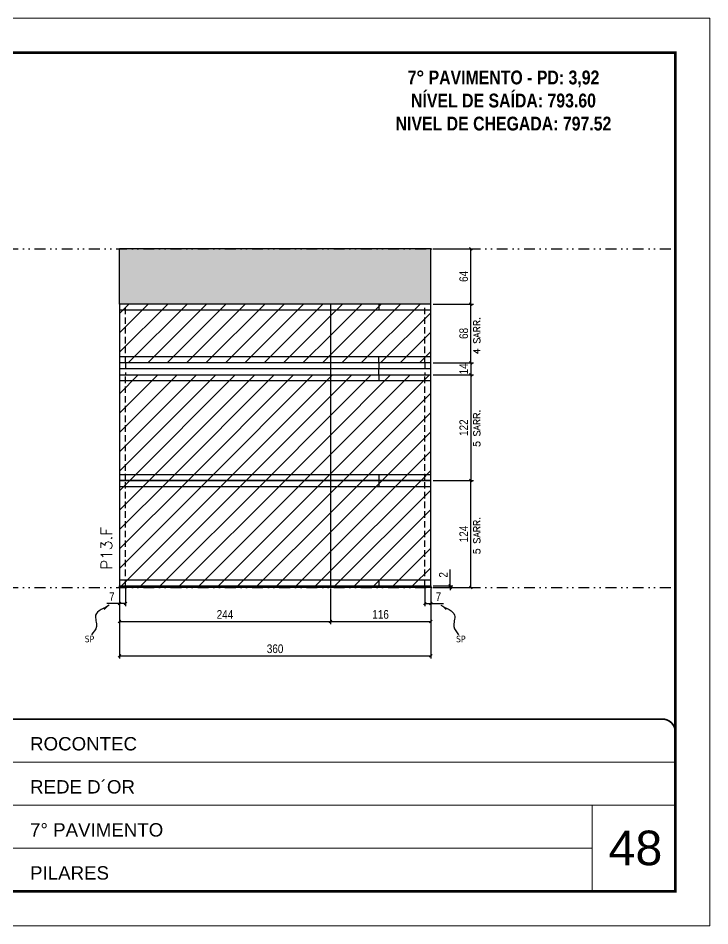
# Model space of a CAD drawing. Extents: x 28748 to 35002, y 14885 to 43501.
# Drawn here: x 34202 to 35002, y 29816 to 30866 of the extents above; entities that cross this region are included whole.
import ezdxf

# ---------------------------------------------------------------- set-up
doc = ezdxf.new("R2010")
doc.units = 0
for name, pattern in [('CONTINUO', [0]), ('DASHED', [0.75, 0.5, -0.25]), ('DIVIDE2', [0.625, 0.25, -0.125, 0, -0.125, 0, -0.125]), ('HIDDEN', [0.375, 0.25, -0.125])]:
    doc.linetypes.add(name, pattern=pattern)
for name, color, linetype, lineweight in [('CARIMBO', 255, 'Continuous', 9), ('Folhas', 255, 'Continuous', 9), ('Hachura', 251, 'Continuous', 9), ('SARRAFO DE PRESSAO', 251, 'DASHED', 9), ('Texto Seção', 7, 'Continuous', 15)]:
    doc.layers.add(name, color=color, linetype=linetype, lineweight=lineweight)
for name, color, linetype in [('COTA', 241, 'Continuous'), ('NOMENCLATURA', 7, 'Continuous'), ('Nível', 160, 'Continuous'), ('Painéis', 200, 'Continuous'), ('SARR_2.2x7', 40, 'Continuous'), ('Sarrafo de Pressão', 42, 'HIDDEN'), ('texto', 7, 'Continuous')]:
    doc.layers.add(name, color=color, linetype=linetype)
doc.styles.add('ARIAL', font='arial.ttf')
doc.styles.add('COTA TECNICA', font='techl___.ttf', dxfattribs={"height": 10})
doc.styles.add('COTA TECNICA-50', font='techl___.ttf', dxfattribs={"height": 10})
doc.styles.add('REGUA-120', font='ROMANS.shx', dxfattribs={"height": 15})
doc.styles.add('ROMANC', font='techb___.ttf', dxfattribs={"height": 2.5})
doc.styles.add('ROMANS', font='romans.shx')
doc.styles.get("Standard").update_dxf_attribs({"font": 'arial.ttf'})
doc.dimstyles.new('COTA PAINEL-50', dxfattribs={"dimtxt": 10, "dimasz": 3, "dimexe": 3, "dimexo": 3, "dimgap": 3, "dimtad": 1, "dimdec": 1, "dimzin": 12, "dimdsep": 46, "dimtxsty": 'COTA TECNICA-50', "dimblk1": 'OBLIQUE', "dimblk2": 'OBLIQUE', "dimsah": 1, "dimcen": 0.9, "dimclrd": 4, "dimclre": 4, "dimclrt": 240, "dimadec": 1, "dimazin": 3, "dimtfac": 1, "dimtdec": 1, "dimtmove": 0, "dimatfit": 3, "dimfxl": 1, "dimtolj": 1, "dimtzin": 12, "dimarcsym": 0})
doc.dimstyles.new('PAINEL', dxfattribs={"dimtxt": 10, "dimasz": 3, "dimexe": 3, "dimexo": 3, "dimgap": 3, "dimtad": 1, "dimdec": 1, "dimzin": 12, "dimdsep": 46, "dimtxsty": 'COTA TECNICA', "dimblk1": 'OBLIQUE', "dimblk2": 'OBLIQUE', "dimsah": 1, "dimcen": 0.9, "dimclrd": 4, "dimclre": 4, "dimclrt": 240, "dimadec": 1, "dimazin": 3, "dimtfac": 1, "dimtdec": 1, "dimtmove": 0, "dimatfit": 3, "dimfxl": 1, "dimtolj": 1, "dimtzin": 12, "dimarcsym": 0})
doc.dimstyles.get("Standard").update_dxf_attribs({"dimtxt": 0.18, "dimasz": 0.18, "dimexe": 0.18, "dimexo": 0.0625, "dimgap": 0.09, "dimtad": 0, "dimtih": 1, "dimtoh": 1, "dimdec": 4, "dimzin": 0, "dimdsep": 46, "dimtxsty": 'Standard', "dimcen": 0.09, "dimadec": 0, "dimazin": 0, "dimtfac": 1, "dimtdec": 4, "dimtofl": 0, "dimtmove": 0, "dimatfit": 3, "dimfxl": 1, "dimtolj": 1, "dimtzin": 0, "dimarcsym": 0})
pattern_1 = [(45, (-100272.658, -2076.637), (-11.2253202, 11.2253202), [])]

# ---------------------------------------------------------------- blocks, each defined once
blk = doc.blocks.new('9999999999')
at = {"color": 30, "linetype": 'CONTINUO'}
for p, q in [((98564.6, 34379.6), (99584, 34379.6)), ((98564.6, 34329.8), (99488, 34329.8)), ((99584, 34329.8), (99488, 34329.8)), ((99488, 34329.8), (99488, 34230.2)), ((98564.6, 34280), (99488, 34280))]:
    blk.add_line(p, q, dxfattribs=at)
at = {"color": 30, "linetype": 'CONTINUO', "const_width": 2}
blk.add_lwpolyline([(99584, 34230.2), (99584, 34414.4, 0.414214), (99569, 34429.4), (98229, 34429.4, 0.414214), (98214, 34414.4), (98214, 34245.2, 0.414214), (98229, 34230.2), (99584, 34230.2)], format="xyb", dxfattribs=at)
at = {"layer": 'Folhas'}
blk.add_lwpolyline([(98139, 34190.2), (99624, 34190.2), (99624, 35240.2), (98139, 35240.2)], close=True, dxfattribs=at)
at = {"layer": 'Folhas', "color": 30, "const_width": 3}
blk.add_lwpolyline([(98214, 34230.2), (99584, 34230.2), (99584, 35200.2), (98214, 35200.2)], close=True, dxfattribs=at)
at = {"color": 7, "linetype": 'Continuous', "ltscale": 5, "style": 'ARIAL'}
for s, height, p in [('ROCONTEC', 15.48, (98837.7, 34393.1)), ('REDE D´OR', 15.48, (98837.7, 34343.3)), ('7° PAVIMENTO', 15.483, (98837.7, 34293.5)), ('PILARES', 15.48, (98837.7, 34243.7))]:
    blk.add_text(s, height=height, dxfattribs=at).set_placement(p)
blk = doc.blocks.new('_Oblique')
at = {"color": 0, "linetype": 'ByBlock', "lineweight": -2}
blk.add_line((-0.5, -0.5), (0.5, 0.5), dxfattribs=at)
blk = doc.blocks.new('*D866')
at = {"layer": 'COTA', "color": 4, "lineweight": -2, "transparency": 16777216}
for p, q in [((34319, 30206.7), (34319, 30125.7)), ((34679, 30206.7), (34679, 30125.7)), ((34319, 30128.7), (34679, 30128.7))]:
    blk.add_line(p, q, dxfattribs=at)
at = {"layer": 'Defpoints', "color": 0, "transparency": 16777216}
for p in [(34319, 30209.7), (34679, 30209.7), (34679, 30128.7)]:
    blk.add_point(p, dxfattribs=at)
at = {"layer": 'COTA', "color": 4, "lineweight": -2, "transparency": 16777216, "xscale": 3, "yscale": 3, "zscale": 3, "rotation": 180}
blk.add_blockref('_Oblique', (34319, 30128.7), dxfattribs=at)
at = {"layer": 'COTA', "color": 4, "lineweight": -2, "transparency": 16777216, "xscale": 3, "yscale": 3, "zscale": 3}
blk.add_blockref('_Oblique', (34679, 30128.7), dxfattribs=at)
at = {"layer": 'COTA', "color": 240, "transparency": 16777216, "insert": (34499, 30136.9), "char_height": 10, "attachment_point": 5, "style": 'COTA TECNICA'}
blk.add_mtext('\\A1;360', dxfattribs=at)
blk = doc.blocks.new('*D867')
at = {"layer": 'COTA', "color": 4, "lineweight": -2, "transparency": 16777216}
for p, q in [((34682, 30535.7), (34728.3, 30535.7)), ((34725.3, 30467.7), (34725.3, 30535.7)), ((34682, 30467.7), (34728.3, 30467.7))]:
    blk.add_line(p, q, dxfattribs=at)
at = {"layer": 'Defpoints', "color": 0, "transparency": 16777216}
for p in [(34679, 30535.7), (34725.3, 30535.7), (34679, 30467.7)]:
    blk.add_point(p, dxfattribs=at)
at = {"layer": 'COTA', "color": 4, "lineweight": -2, "transparency": 16777216, "xscale": 3, "yscale": 3, "zscale": 3}
for p, rotation in [((34725.3, 30535.7), 90), ((34725.3, 30467.7), 270)]:
    blk.add_blockref('_Oblique', p, dxfattribs=dict(at, rotation=rotation))
at = {"layer": 'COTA', "color": 240, "transparency": 16777216, "insert": (34717.2, 30501.7), "char_height": 10, "attachment_point": 5, "rotation": 90, "style": 'COTA TECNICA'}
blk.add_mtext('\\A1;68', dxfattribs=at)
blk = doc.blocks.new('*D868')
at = {"layer": 'COTA', "color": 4, "lineweight": -2, "transparency": 16777216}
for p, q in [((34319, 30204.7), (34319, 30186.2)), ((34326, 30206.7), (34326, 30186.2)), ((34319, 30189.2), (34304.3, 30189.2)), ((34326, 30189.2), (34319, 30189.2))]:
    blk.add_line(p, q, dxfattribs=at)
at = {"layer": 'Defpoints', "color": 0, "transparency": 16777216}
for p in [(34326, 30209.7), (34319, 30207.7), (34319, 30189.2)]:
    blk.add_point(p, dxfattribs=at)
at = {"layer": 'COTA', "color": 4, "lineweight": -2, "transparency": 16777216, "xscale": 3, "yscale": 3, "zscale": 3, "rotation": 180}
blk.add_blockref('_Oblique', (34319, 30189.2), dxfattribs=at)
at = {"layer": 'COTA', "color": 4, "lineweight": -2, "transparency": 16777216, "xscale": 3, "yscale": 3, "zscale": 3}
blk.add_blockref('_Oblique', (34326, 30189.2), dxfattribs=at)
at = {"layer": 'COTA', "color": 240, "transparency": 16777216, "insert": (34310.2, 30197.3), "char_height": 10, "attachment_point": 5, "style": 'COTA TECNICA-50'}
blk.add_mtext('\\A1;7', dxfattribs=at)
blk = doc.blocks.new('*D869')
at = {"layer": 'COTA', "color": 4, "lineweight": -2, "transparency": 16777216}
for p, q in [((34672, 30206.7), (34672, 30186.2)), ((34679, 30204.7), (34679, 30186.2)), ((34672, 30189.2), (34679, 30189.2)), ((34679, 30189.2), (34693.8, 30189.2))]:
    blk.add_line(p, q, dxfattribs=at)
at = {"layer": 'Defpoints', "color": 0, "transparency": 16777216}
for p in [(34672, 30209.7), (34679, 30207.7), (34679, 30189.2)]:
    blk.add_point(p, dxfattribs=at)
at = {"layer": 'COTA', "color": 4, "lineweight": -2, "transparency": 16777216, "xscale": 3, "yscale": 3, "zscale": 3, "rotation": 180}
blk.add_blockref('_Oblique', (34672, 30189.2), dxfattribs=at)
at = {"layer": 'COTA', "color": 4, "lineweight": -2, "transparency": 16777216, "xscale": 3, "yscale": 3, "zscale": 3}
blk.add_blockref('_Oblique', (34679, 30189.2), dxfattribs=at)
at = {"layer": 'COTA', "color": 240, "transparency": 16777216, "insert": (34687.9, 30197.3), "char_height": 10, "attachment_point": 5, "style": 'COTA TECNICA-50'}
blk.add_mtext('\\A1;7', dxfattribs=at)
blk = doc.blocks.new('*D870')
at = {"layer": 'COTA', "color": 4, "lineweight": -2, "transparency": 16777216}
for p, q in [((34682, 30331.7), (34728.3, 30331.7)), ((34725.3, 30207.7), (34725.3, 30331.7)), ((34682, 30207.7), (34728.3, 30207.7))]:
    blk.add_line(p, q, dxfattribs=at)
at = {"layer": 'Defpoints', "color": 0, "transparency": 16777216}
for p in [(34679, 30331.7), (34725.3, 30331.7), (34679, 30207.7)]:
    blk.add_point(p, dxfattribs=at)
at = {"layer": 'COTA', "color": 4, "lineweight": -2, "transparency": 16777216, "xscale": 3, "yscale": 3, "zscale": 3}
for p, rotation in [((34725.3, 30331.7), 90), ((34725.3, 30207.7), 270)]:
    blk.add_blockref('_Oblique', p, dxfattribs=dict(at, rotation=rotation))
at = {"layer": 'COTA', "color": 240, "transparency": 16777216, "insert": (34717.2, 30269.7), "char_height": 10, "attachment_point": 5, "rotation": 90, "style": 'COTA TECNICA-50'}
blk.add_mtext('\\A1;124', dxfattribs=at)
blk = doc.blocks.new('*D871')
at = {"layer": 'COTA', "color": 4, "lineweight": -2, "transparency": 16777216}
for p, q in [((34701.6, 30209.7), (34701.6, 30228.5)), ((34682, 30209.7), (34704.6, 30209.7)), ((34701.6, 30207.7), (34701.6, 30209.7)), ((34682, 30207.7), (34704.6, 30207.7)), ((34701.6, 30207.7), (34701.6, 30204.7))]:
    blk.add_line(p, q, dxfattribs=at)
at = {"layer": 'Defpoints', "color": 0, "transparency": 16777216}
for p in [(34679, 30209.7), (34679, 30207.7), (34701.6, 30207.7)]:
    blk.add_point(p, dxfattribs=at)
at = {"layer": 'COTA', "color": 4, "lineweight": -2, "transparency": 16777216, "xscale": 3, "yscale": 3, "zscale": 3}
for p, rotation in [((34701.6, 30209.7), 270), ((34701.6, 30207.7), 90)]:
    blk.add_blockref('_Oblique', p, dxfattribs=dict(at, rotation=rotation))
at = {"layer": 'COTA', "color": 240, "transparency": 16777216, "insert": (34693.6, 30222.4), "char_height": 10, "attachment_point": 5, "rotation": 90, "style": 'COTA TECNICA-50'}
blk.add_mtext('\\A1;2', dxfattribs=at)
blk = doc.blocks.new('*D872')
at = {"layer": 'COTA', "color": 4, "linetype": 'ByBlock', "lineweight": -2, "transparency": 16777216}
for p, q in [((34682, 30453.7), (34728.3, 30453.7)), ((34725.3, 30453.7), (34725.3, 30331.7)), ((34682, 30331.7), (34728.3, 30331.7))]:
    blk.add_line(p, q, dxfattribs=at)
at = {"layer": 'Defpoints', "color": 0, "linetype": 'ByBlock', "transparency": 16777216}
for p in [(34679, 30453.7), (34679, 30331.7), (34725.3, 30331.7)]:
    blk.add_point(p, dxfattribs=at)
at = {"layer": 'COTA', "color": 4, "linetype": 'ByBlock', "lineweight": -2, "transparency": 16777216, "xscale": 3, "yscale": 3, "zscale": 3}
for p, rotation in [((34725.3, 30453.7), 90), ((34725.3, 30331.7), 270)]:
    blk.add_blockref('_Oblique', p, dxfattribs=dict(at, rotation=rotation))
at = {"layer": 'COTA', "color": 240, "linetype": 'ByBlock', "transparency": 16777216, "insert": (34717.2, 30392.7), "char_height": 10, "attachment_point": 5, "rotation": 90, "style": 'COTA TECNICA'}
blk.add_mtext('\\A1;122', dxfattribs=at)
blk = doc.blocks.new('*D873')
at = {"layer": 'COTA', "color": 4, "linetype": 'ByBlock', "lineweight": -2, "transparency": 16777216}
for p, q in [((34319, 30204.7), (34319, 30165.5)), ((34563, 30206.7), (34563, 30165.5)), ((34319, 30168.5), (34563, 30168.5))]:
    blk.add_line(p, q, dxfattribs=at)
at = {"layer": 'Defpoints', "color": 0, "linetype": 'ByBlock', "transparency": 16777216}
for p in [(34563, 30209.7), (34319, 30207.7), (34563, 30168.5)]:
    blk.add_point(p, dxfattribs=at)
at = {"layer": 'COTA', "color": 4, "linetype": 'ByBlock', "lineweight": -2, "transparency": 16777216, "xscale": 3, "yscale": 3, "zscale": 3, "rotation": 180}
blk.add_blockref('_Oblique', (34319, 30168.5), dxfattribs=at)
at = {"layer": 'COTA', "color": 4, "linetype": 'ByBlock', "lineweight": -2, "transparency": 16777216, "xscale": 3, "yscale": 3, "zscale": 3}
blk.add_blockref('_Oblique', (34563, 30168.5), dxfattribs=at)
at = {"layer": 'COTA', "color": 240, "linetype": 'ByBlock', "transparency": 16777216, "insert": (34441, 30176.6), "char_height": 10, "attachment_point": 5, "style": 'COTA TECNICA'}
blk.add_mtext('\\A1;244', dxfattribs=at)
blk = doc.blocks.new('*D874')
at = {"layer": 'COTA', "color": 4, "linetype": 'ByBlock', "lineweight": -2, "transparency": 16777216}
for p, q in [((34563, 30206.7), (34563, 30165.5)), ((34679, 30204.7), (34679, 30165.5)), ((34563, 30168.5), (34679, 30168.5))]:
    blk.add_line(p, q, dxfattribs=at)
at = {"layer": 'Defpoints', "color": 0, "linetype": 'ByBlock', "transparency": 16777216}
for p in [(34563, 30209.7), (34679, 30207.7), (34679, 30168.5)]:
    blk.add_point(p, dxfattribs=at)
at = {"layer": 'COTA', "color": 4, "linetype": 'ByBlock', "lineweight": -2, "transparency": 16777216, "xscale": 3, "yscale": 3, "zscale": 3, "rotation": 180}
blk.add_blockref('_Oblique', (34563, 30168.5), dxfattribs=at)
at = {"layer": 'COTA', "color": 4, "linetype": 'ByBlock', "lineweight": -2, "transparency": 16777216, "xscale": 3, "yscale": 3, "zscale": 3}
blk.add_blockref('_Oblique', (34679, 30168.5), dxfattribs=at)
at = {"layer": 'COTA', "color": 240, "linetype": 'ByBlock', "transparency": 16777216, "insert": (34621, 30176.6), "char_height": 10, "attachment_point": 5, "style": 'COTA TECNICA'}
blk.add_mtext('\\A1;116', dxfattribs=at)
blk = doc.blocks.new('*D2115')
at = {"layer": 'COTA', "color": 4, "lineweight": -2, "transparency": 16777216}
for p, q in [((34682, 30599.7), (34728.3, 30599.7)), ((34725.3, 30535.7), (34725.3, 30599.7)), ((34682, 30535.7), (34728.3, 30535.7))]:
    blk.add_line(p, q, dxfattribs=at)
at = {"layer": 'Defpoints', "color": 0, "transparency": 16777216}
for p in [(34679, 30599.7), (34725.3, 30599.7), (34679, 30535.7)]:
    blk.add_point(p, dxfattribs=at)
at = {"layer": 'COTA', "color": 4, "lineweight": -2, "transparency": 16777216, "xscale": 3, "yscale": 3, "zscale": 3}
for p, rotation in [((34725.3, 30599.7), 90), ((34725.3, 30535.7), 270)]:
    blk.add_blockref('_Oblique', p, dxfattribs=dict(at, rotation=rotation))
at = {"layer": 'COTA', "color": 240, "transparency": 16777216, "insert": (34717.2, 30567.7), "char_height": 10, "attachment_point": 5, "rotation": 90, "style": 'COTA TECNICA-50'}
blk.add_mtext('\\A1;64', dxfattribs=at)
blk = doc.blocks.new('*D2557')
at = {"layer": 'COTA', "color": 4, "lineweight": -2, "transparency": 16777216}
for p, q in [((34682, 30467.7), (34728.3, 30467.7)), ((34725.3, 30467.7), (34725.3, 30453.7)), ((34682, 30453.7), (34728.3, 30453.7))]:
    blk.add_line(p, q, dxfattribs=at)
at = {"layer": 'Defpoints', "color": 0, "transparency": 16777216}
for p in [(34679, 30467.7), (34679, 30453.7), (34725.3, 30453.7)]:
    blk.add_point(p, dxfattribs=at)
at = {"layer": 'COTA', "color": 4, "lineweight": -2, "transparency": 16777216, "xscale": 3, "yscale": 3, "zscale": 3}
for p, rotation in [((34725.3, 30467.7), 90), ((34725.3, 30453.7), 270)]:
    blk.add_blockref('_Oblique', p, dxfattribs=dict(at, rotation=rotation))
at = {"layer": 'COTA', "color": 240, "transparency": 16777216, "insert": (34717.2, 30460.7), "char_height": 10, "attachment_point": 5, "rotation": 90, "style": 'COTA TECNICA'}
blk.add_mtext('\\A1;14', dxfattribs=at)

msp = doc.modelspace()

# ---------------------------------------------------------------- hatches: boundary and pattern name
at = {"layer": 'COTA', "linetype": 'ByBlock'}
h = msp.add_hatch(dxfattribs=at)
h.set_pattern_fill('AR-CONC', color=256, scale=0.03)
h.set_pattern_definition([(50, (28982.8086, 33267.16), (5.46554, -0.4781726), [0.5715, -6.2865]), (355, (28982.8086, 33267.16), (-1.0573026, 5.7317054), [0.4572, -5.0292175]), (100.45144, (28983.264, 33267.12), (4.4082374, 5.2535326), [0.4857003, -5.3427073]), (46.1842, (28982.8086, 33268.684), (8.132371, -1.26127), [0.85725, -9.42975]), (96.63556, (28983.486, 33268.579), (7.122124, 7.422784), [0.728551, -8.014068]), (351.18415, (28982.809, 33268.684), (7.122124, 7.422784), [0.685799, -7.543792]), (21, (28983.5706, 33268.303), (4.5484317, -3.067956), [0.5715, -6.2865]), (326, (28983.5706, 33268.303), (1.854061, 5.525639), [0.4572, -5.0292]), (71.451445, (28983.9496, 33268.0473), (6.4024926, 2.457683), [0.4857003, -5.342698]), (37.5, (28982.8086, 33267.16), (0.0926581, 2.53665117), [0, -4.96824, 0, -5.1054, 0, -5.04825]), (7.5, (28982.8086, 33267.16), (2.0045899, 3.0054172), [0, -2.91084, 0, -4.85394, 0, -1.92405]), (327.5, (28981.1093, 33267.16), (4.06771786, -0.1718623), [0, -1.905, 0, -5.9436, 0, -7.8867]), (317.5, (28980.3473, 33267.16), (4.4438754, 0.7627947), [0, -2.4765, 0, -3.94716, 0, -5.6007])])
h.paths.add_polyline_path([(34679.05, 30535.7), (34679.05, 30599.7), (34319.05, 30599.7), (34319.05, 30535.7)])
at = {"layer": 'Hachura'}
h = msp.add_hatch(dxfattribs=at)
h.set_pattern_fill('ANSI31', color=256, scale=5)
h.paths.add_polyline_path([(34563.05, 30535.7), (34319.05, 30535.7), (34319.05, 30529.7), (34319.05, 30467.7), (34563.05, 30467.7)])
h = msp.add_hatch(dxfattribs=at)
h.set_pattern_fill('ANSI31', color=256, scale=5)
h.paths.add_polyline_path([(34679.05, 30529.7), (34679.05, 30535.7), (34563.05, 30535.7), (34563.05, 30467.7), (34679.05, 30467.7)])
at = {"layer": 'Hachura', "linetype": 'ByBlock'}
h = msp.add_hatch(dxfattribs=at)
h.set_pattern_fill('ANSI31', color=256, scale=5)
h.set_pattern_definition(pattern_1)
h.paths.add_polyline_path([(34563.05, 30453.7), (34319.05, 30453.7), (34319.05, 30331.7), (34563.05, 30331.7)])
h = msp.add_hatch(dxfattribs=at)
h.set_pattern_fill('ANSI31', color=256, scale=5)
h.set_pattern_definition(pattern_1)
h.paths.add_polyline_path([(34563.05, 30331.7), (34679.05, 30331.7), (34679.05, 30453.7), (34563.05, 30453.7)])
h = msp.add_hatch(dxfattribs=at)
h.set_pattern_fill('ANSI31', color=256, scale=5)
h.set_pattern_definition(pattern_1)
h.paths.add_polyline_path([(34319.05, 30331.7), (34319.05, 30209.7), (34563.05, 30209.7), (34563.05, 30331.7)])
h = msp.add_hatch(dxfattribs=at)
h.set_pattern_fill('ANSI31', color=256, scale=5)
h.set_pattern_definition(pattern_1)
h.paths.add_polyline_path([(34679.05, 30331.7), (34563.05, 30331.7), (34563.05, 30209.7), (34679.05, 30209.7)])

# ---------------------------------------------------------------- linework, layer by layer
at = {"layer": 'COTA', "linetype": 'ByBlock'}
for p, q in [((34319.05, 30535.7), (34319.05, 30599.7)), ((34679.05, 30599.7), (34319.05, 30599.7)), ((34679.05, 30535.7), (34679.05, 30599.7))]:
    msp.add_line(p, q, dxfattribs=at)
at = {"layer": 'Nível', "color": 4, "linetype": 'DIVIDE2', "ltscale": 50}
for p, q in [((33591.84, 30599.7), (34961.84, 30599.7)), ((33591.84, 30207.7), (34961.84, 30207.7))]:
    msp.add_line(p, q, dxfattribs=at)
at = {"layer": 'Painéis'}
for p, q in [((34679.05, 30535.7), (34319.05, 30535.7)), ((34319.05, 30535.7), (34319.05, 30529.7)), ((34679.05, 30535.7), (34319.05, 30535.7)), ((34563.05, 30535.7), (34563.05, 30331.7)), ((34679.05, 30529.7), (34679.05, 30535.7)), ((34319.05, 30529.7), (34319.05, 30467.7)), ((34679.05, 30467.7), (34679.05, 30529.7)), ((34679.05, 30467.7), (34319.05, 30467.7)), ((34319.05, 30467.7), (34319.05, 30453.7)), ((34679.05, 30453.7), (34679.05, 30467.7)), ((34319.05, 30453.7), (34319.05, 30331.7)), ((34319.05, 30453.7), (34679.05, 30453.7)), ((34679.05, 30331.7), (34679.05, 30453.7)), ((34679.05, 30331.7), (34319.05, 30331.7)), ((34319.05, 30331.7), (34319.05, 30209.7)), ((34319.05, 30331.7), (34679.05, 30331.7)), ((34563.05, 30331.7), (34563.05, 30207.7)), ((34679.05, 30209.7), (34679.05, 30331.7)), ((34319.05, 30209.7), (34679.05, 30209.7)), ((34319.05, 30209.7), (34679.05, 30209.7)), ((34319.05, 30207.7), (34319.05, 30209.7)), ((34679.05, 30209.7), (34679.05, 30207.7)), ((34679.05, 30207.7), (34319.05, 30207.7))]:
    msp.add_line(p, q, dxfattribs=at)
at = {"layer": 'SARR_2.2x7'}
for p, q in [((34619.05, 30535.7), (34619.05, 30528.7)), ((34619.05, 30528.7), (34319.05, 30528.7)), ((34679.05, 30528.7), (34619.05, 30528.7)), ((34619.05, 30474.7), (34319.05, 30474.7)), ((34679.05, 30474.7), (34619.05, 30474.7)), ((34619.05, 30467.7), (34619.05, 30474.7)), ((34619.05, 30460.7), (34319.05, 30460.7)), ((34619.05, 30467.7), (34619.05, 30460.7)), ((34679.05, 30460.7), (34619.05, 30460.7)), ((34619.05, 30453.7), (34619.05, 30460.7)), ((34619.05, 30453.7), (34619.05, 30446.7)), ((34619.05, 30446.7), (34319.05, 30446.7)), ((34679.05, 30446.7), (34619.05, 30446.7)), ((34319.05, 30338.7), (34619.05, 30338.7)), ((34619.05, 30338.7), (34679.05, 30338.7)), ((34619.05, 30338.7), (34619.05, 30331.7)), ((34319.05, 30324.7), (34619.05, 30324.7)), ((34619.05, 30331.7), (34619.05, 30324.7)), ((34619.05, 30324.7), (34679.05, 30324.7)), ((34319.05, 30216.7), (34619.05, 30216.7)), ((34619.05, 30216.7), (34679.05, 30216.7)), ((34619.05, 30216.7), (34619.05, 30209.7))]:
    msp.add_line(p, q, dxfattribs=at)
at = {"layer": 'Sarrafo de Pressão', "ltscale": 30}
for p, q in [((34326.05, 30467.7), (34326.05, 30535.7)), ((34672.05, 30467.7), (34672.05, 30535.7)), ((34326.05, 30467.7), (34326.05, 30453.7)), ((34672.05, 30467.7), (34672.05, 30453.7)), ((34326.05, 30331.7), (34326.05, 30453.7)), ((34672.05, 30331.7), (34672.05, 30453.7)), ((34326.05, 30209.7), (34326.05, 30331.7)), ((34672.05, 30209.7), (34672.05, 30331.7))]:
    msp.add_line(p, q, dxfattribs=at)

# ---------------------------------------------------------------- block references
at = {"layer": 'SARRAFO DE PRESSAO', "color": 6, "linetype": 'ByBlock'}
msp.add_blockref('9999999999', (-64622.14, -4373.79), dxfattribs=at)

# ---------------------------------------------------------------- texts
at = {"layer": 'CARIMBO', "style": 'ARIAL'}
msp.add_text('48', height=40, dxfattribs=at).set_placement((34884.7, 29886.56))
at = {"layer": 'NOMENCLATURA', "color": 2, "insert": (34763.17, 30832.48), "char_height": 16, "attachment_point": 2, "style": 'ROMANC'}
msp.add_mtext_dynamic_manual_height_columns('\\P7° PAVIMENTO - PD: 3,92\\PNÍVEL DE SAÍDA: 793.60\\PNIVEL DE CHEGADA: 797.52', width=300.2766, gutter_width=1, heights=[0], dxfattribs=at)
at = {"layer": 'texto', "color": 0, "char_height": 7.5, "attachment_point": 5}
for insert in [(34284.27, 30148.21), (34713.82, 30148.21)]:
    msp.add_mtext('{\\fTahoma|b0|i0|c0|p34;\\C4;SP}', dxfattribs=dict(at, insert=insert))
at = {"layer": 'Texto Seção', "linetype": 'Continuous', "style": 'ROMANS'}
for s, p in [('4 SARR.', (34736.34, 30477.54)), ('5 SARR.', (34736.34, 30370.3)), ('5 SARR.', (34736.34, 30246.3))]:
    msp.add_text(s, height=8, rotation=90, dxfattribs=at).set_placement(p)
at = {"layer": 'Texto Seção', "insert": (34310.5, 30228.17), "char_height": 13, "width": 285.3299, "attachment_point": 7, "rotation": 90, "style": 'REGUA-120'}
msp.add_mtext('P13.F', dxfattribs=at)

# ---------------------------------------------------------------- dimensions: what is measured, and where the dimension line sits
at = {"layer": 'COTA'}
for base, p1, p2, angle, picture, middle in [((34725.28, 30599.7), (34679.05, 30535.7), (34679.05, 30599.7), 90, '*D2115', (34717.18, 30567.7)), ((34725.28, 30331.7), (34679.05, 30207.7), (34679.05, 30331.7), 90, '*D870', (34717.21, 30269.7)), ((34319.05, 30189.19), (34326.05, 30209.7), (34319.05, 30207.7), 180, '*D868', (34310.18, 30197.26))]:
    dim = msp.add_linear_dim(base=base, p1=p1, p2=p2, angle=angle, dimstyle='COTA PAINEL-50', dxfattribs=at)
    dim.commit()
    dim.dimension.update_dxf_attribs({"geometry": picture, "text_midpoint": middle})
dim = msp.add_linear_dim(base=(34725.28, 30535.7), p1=(34679.05, 30467.7), p2=(34679.05, 30535.7), angle=90, dimstyle='PAINEL', override={"dimarcsym": 2}, dxfattribs=at)
dim.commit()
dim.dimension.update_dxf_attribs({"geometry": '*D867', "text_midpoint": (34725.28, 30501.7), "dimtype": 160})
for base, p1, p2, dimstyle, picture, middle in [((34725.28, 30453.7), (34679.05, 30467.7), (34679.05, 30453.7), 'PAINEL', '*D2557', (34725.28, 30460.7)), ((34701.57, 30207.7), (34679.05, 30209.7), (34679.05, 30207.7), 'COTA PAINEL-50', '*D871', (34701.57, 30222.45))]:
    dim = msp.add_linear_dim(base=base, p1=p1, p2=p2, angle=90, dimstyle=dimstyle, dxfattribs=at)
    dim.commit()
    dim.dimension.update_dxf_attribs({"geometry": picture, "text_midpoint": middle, "dimtype": 160})
at = {"layer": 'COTA', "linetype": 'ByBlock'}
dim = msp.add_linear_dim(base=(34725.28, 30331.7), p1=(34679.05, 30453.7), p2=(34679.05, 30331.7), angle=90, dimstyle='PAINEL', dxfattribs=at)
dim.commit()
dim.dimension.update_dxf_attribs({"geometry": '*D872', "text_midpoint": (34717.23, 30392.7)})
at = {"layer": 'COTA'}
dim = msp.add_linear_dim(base=(34679.05, 30128.69), p1=(34319.05, 30209.7), p2=(34679.05, 30209.7), dimstyle='PAINEL', override={"dimarcsym": 2}, dxfattribs=at)
dim.commit()
dim.dimension.update_dxf_attribs({"geometry": '*D866', "text_midpoint": (34499.05, 30136.91)})
at = {"layer": 'COTA', "linetype": 'ByBlock'}
dim = msp.add_linear_dim(base=(34563.05, 30168.54), p1=(34319.05, 30207.7), p2=(34563.05, 30209.7), dimstyle='PAINEL', dxfattribs=at)
dim.commit()
dim.dimension.update_dxf_attribs({"geometry": '*D873', "text_midpoint": (34441.05, 30176.61)})
dim = msp.add_linear_dim(base=(34679.05, 30168.54), p1=(34563.05, 30209.7), p2=(34679.05, 30207.7), dimstyle='PAINEL', override={"dimtmove": 1}, dxfattribs=at)
dim.commit()
dim.dimension.update_dxf_attribs({"geometry": '*D874', "text_midpoint": (34621.05, 30176.64)})
at = {"layer": 'COTA'}
dim = msp.add_linear_dim(base=(34679.05, 30189.19), p1=(34672.05, 30209.7), p2=(34679.05, 30207.7), dimstyle='COTA PAINEL-50', dxfattribs=at)
dim.commit()
dim.dimension.update_dxf_attribs({"geometry": '*D869', "text_midpoint": (34687.91, 30197.26)})

# ---------------------------------------------------------------- leaders
at = {"layer": 'COTA', "path_type": 1}
for points in [[(34307.22, 30187.52), (34291.43, 30175.69), (34292.36, 30162.68), (34286.8, 30152.9)], [(34690.87, 30187.52), (34706.66, 30175.69), (34705.73, 30162.68), (34711.29, 30152.9)]]:
    msp.add_leader(points, dimstyle='Standard', override={"dimasz": 8}, dxfattribs=at)

doc.saveas('drawing.dxf')
